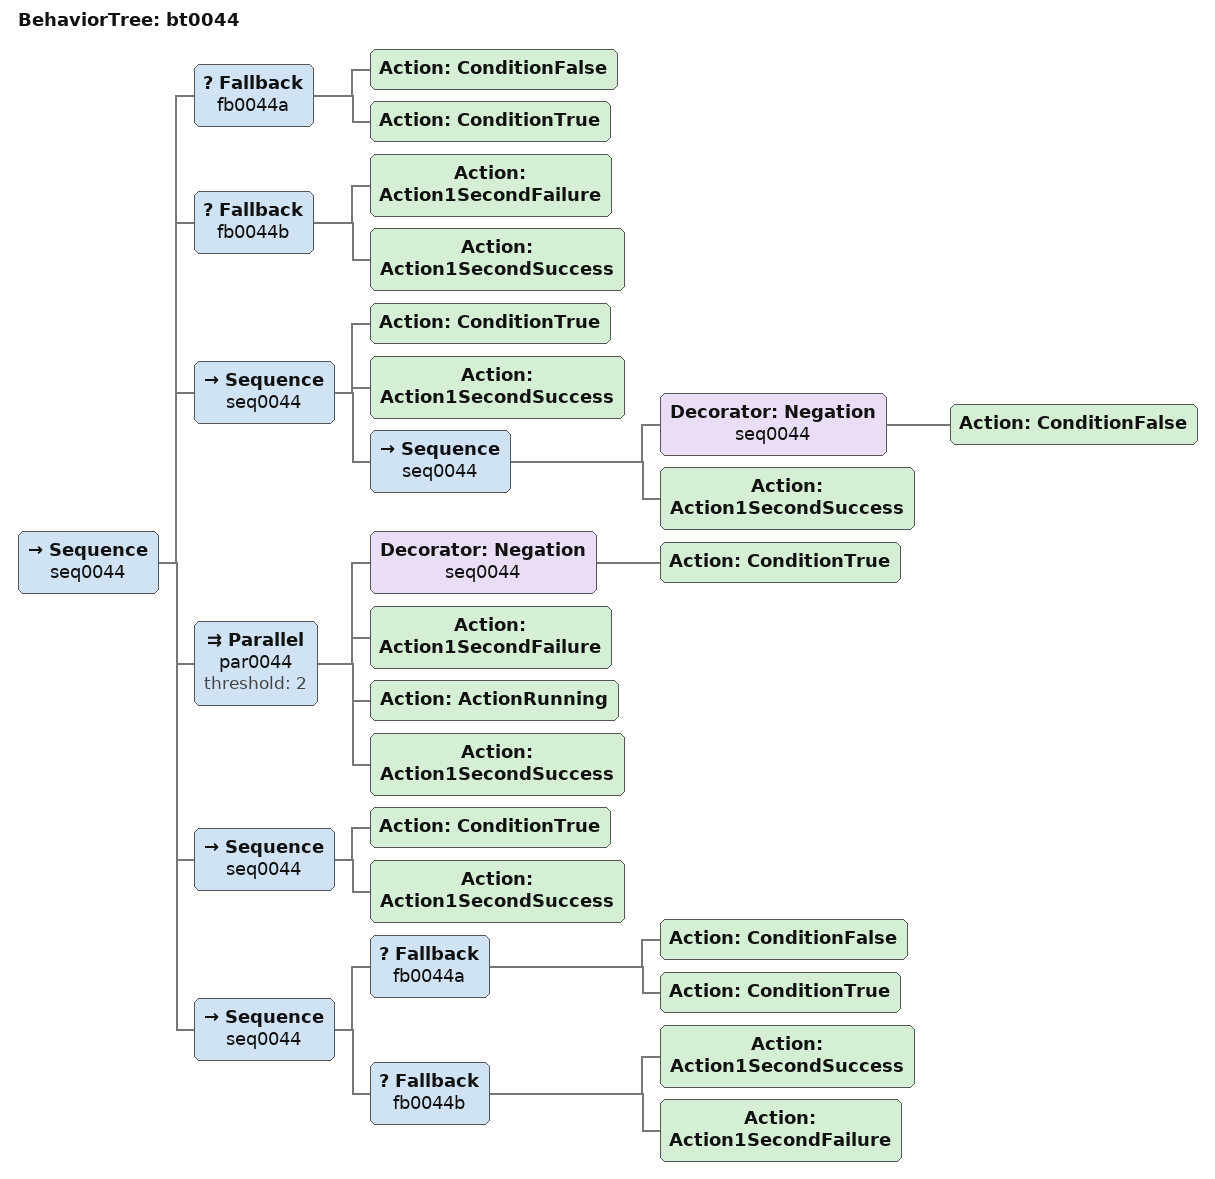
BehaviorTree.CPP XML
<root>

    <BehaviorTree ID="bt0044">
      <Sequence name="seq0044">
            <Fallback name="fb0044a">
                <Action ID="ConditionFalse" />
                <Action ID="ConditionTrue" />
            </Fallback>

       <Fallback name="fb0044b">
         <Action ID="Action1SecondFailure" />
         <Action ID="Action1SecondSuccess" />
       </Fallback>

       <Sequence name="seq0044">
         <Action ID="ConditionTrue" />
         <Action ID="Action1SecondSuccess" />

          <Sequence name="seq0044">
             <Decorator ID="Negation" name="seq0044">
               <Action ID="ConditionFalse" />
             </Decorator>
               <Action ID="Action1SecondSuccess" />
          </Sequence>

       </Sequence>

      <Parallel name="par0044" threshold="2">
        <Decorator ID="Negation" name="seq0044">
           <Action ID="ConditionTrue" />
        </Decorator>

         <Action ID="Action1SecondFailure" />
         <Action ID="ActionRunning" />
         <Action ID="Action1SecondSuccess" />

      </Parallel>

        <Sequence name="seq0044">
         <Action ID="ConditionTrue" />
         <Action ID="Action1SecondSuccess" />
        </Sequence>

            <Sequence name="seq0044">
      <Fallback name="fb0044a">
        <Action ID="ConditionFalse" />
        <Action ID="ConditionTrue" />
      </Fallback>
         <Fallback name="fb0044b">
             <Action ID="Action1SecondSuccess" />
             <Action ID="Action1SecondFailure" />
          </Fallback>
        </Sequence>

     </Sequence>
  </BehaviorTree>

  </root>
